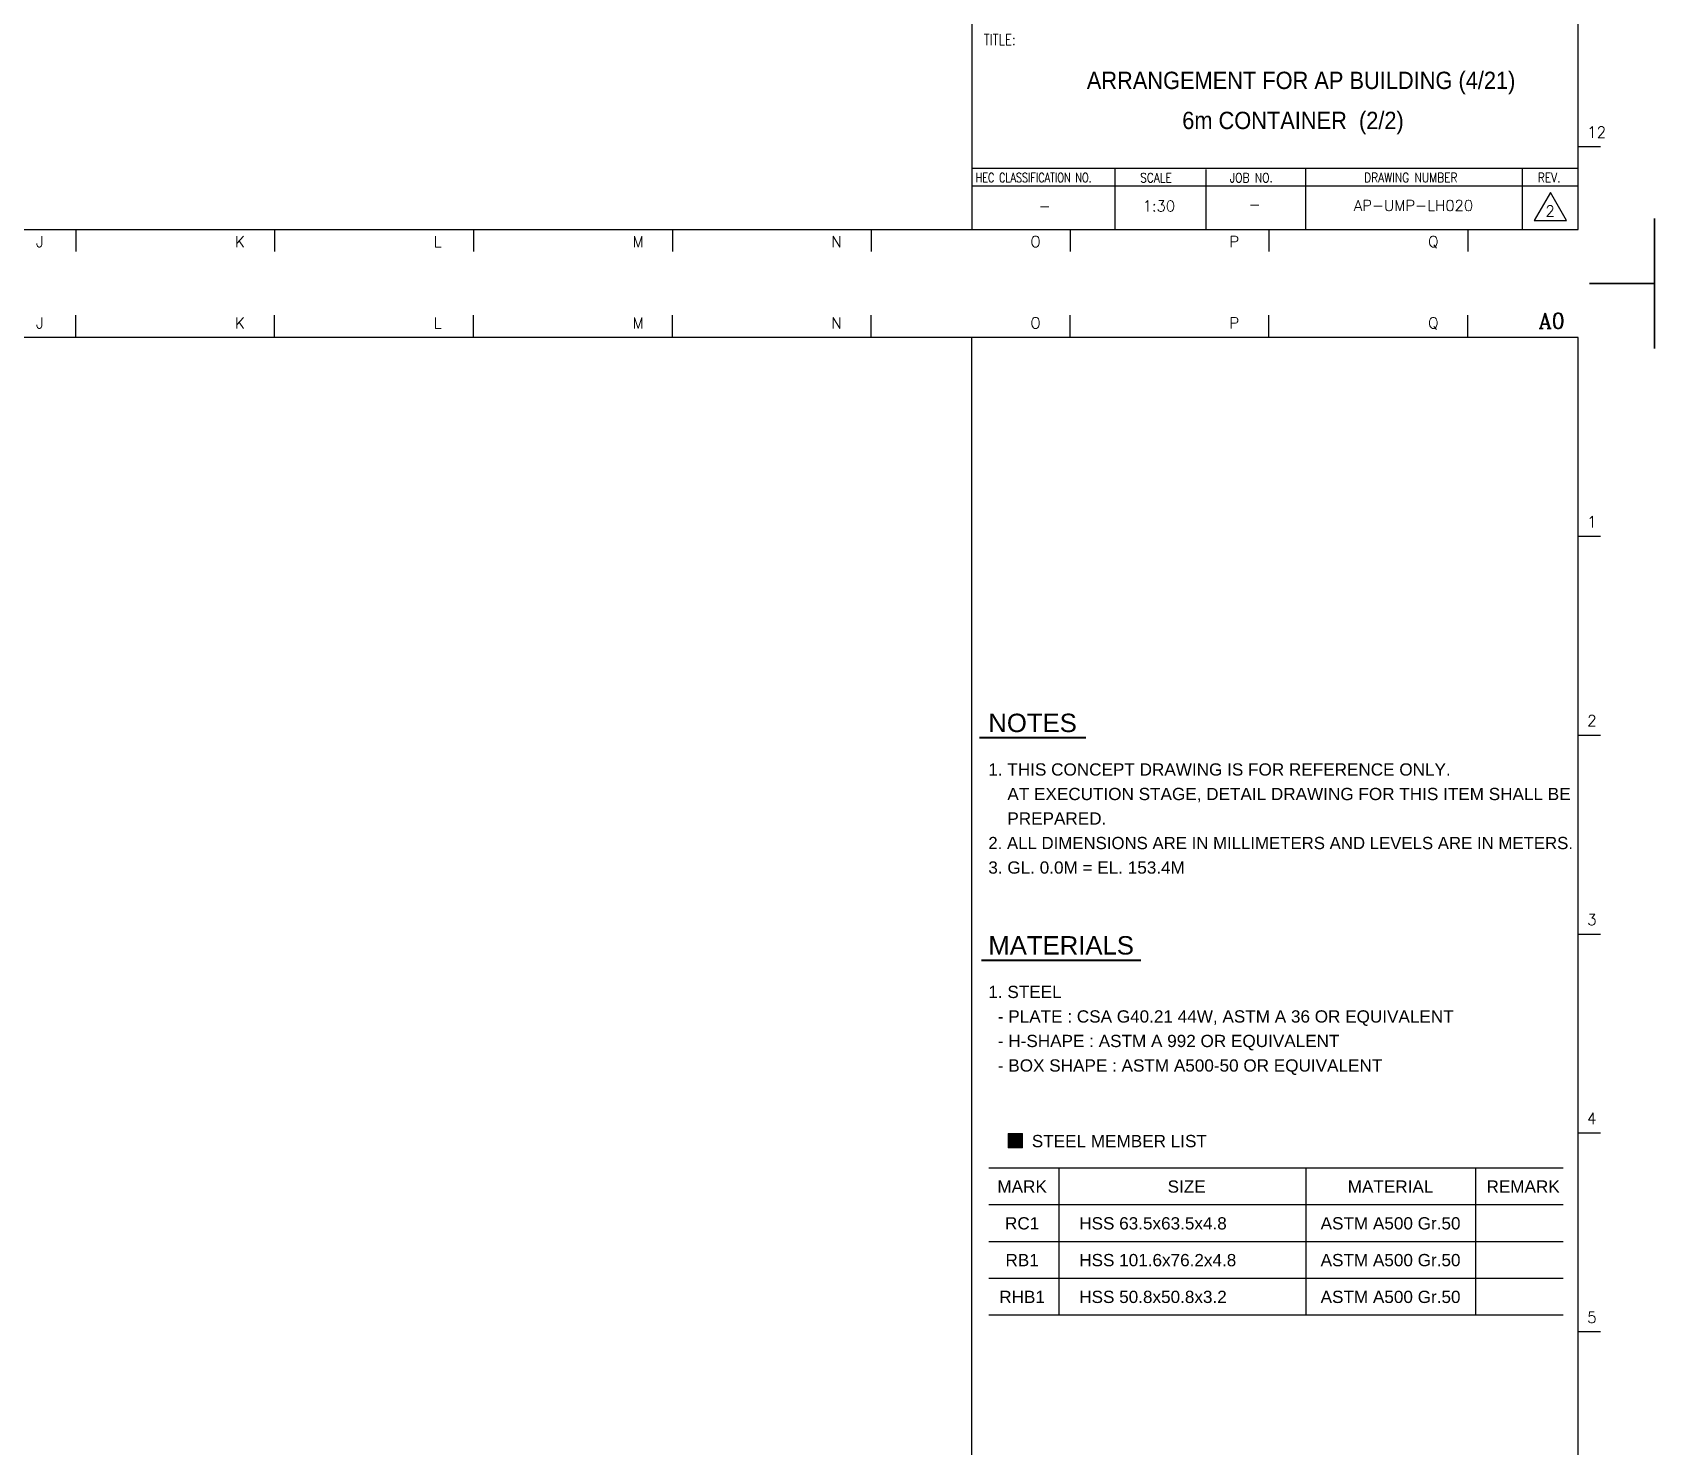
# Model space of a CAD drawing. Header units: millimetres. Extents: x 415966 to 487306, y -108951 to -17325.
# Drawn here: x 471427 to 487306, y -79172 to -65328 of the extents above; entities that cross this region are included whole.
import ezdxf
from ezdxf.enums import TextEntityAlignment as Align

# ---------------------------------------------------------------- set-up
doc = ezdxf.new("R2010")
doc.units = ezdxf.units.MM
doc.header["$LTSCALE"] = 2
for name, color, linetype in [('C_BLOCK', 7, 'Continuous'), ('C_TEXT_01', 2, 'Continuous'), ('SYM', 7, 'Continuous'), ('TAN-TIT', 30, 'Continuous')]:
    doc.layers.add(name, color=color, linetype=linetype)
doc.layers.add('TEXT', color=3, linetype='Continuous', lineweight=0)
doc.styles.add('Arial', font='arial.ttf')
doc.styles.add('COM', font='COMPLEX', dxfattribs={"height": 5})
doc.styles.add('KIM3', font='ROMAND.shx', dxfattribs={"width": 1.25, "height": 3})
doc.styles.add('RD', font='sanss___.ttf')
doc.styles.add('RD20', font='ROMAND.SHX', dxfattribs={"width": 0.8, "height": 2})
doc.styles.add('RD6', font='ROMAND.shx', dxfattribs={"width": 0.83, "height": 6})

# ---------------------------------------------------------------- blocks, each defined once
blk = doc.blocks.new('BORDER')
at = {"layer": 'TAN-TIT', "linetype": 'Continuous'}
for p, q in [((23780, 16820), (23356, 16820)), ((23780, 16396), (23780, 16820)), ((23780, 16820), (23780, 16396)), ((23780, 0), (23780, 424)), ((23780, 424), (23780, 0)), ((23356, 0), (23780, 0))]:
    blk.add_line(p, q, dxfattribs=at)
at = {"layer": 'TAN-TIT'}
for p, q in [((13476, 16468), (13476, 16612)), ((14774, 16468), (14774, 16612)), ((16072, 16468), (16072, 16612)), ((17370, 16468), (17370, 16612)), ((18668, 16468), (18668, 16612)), ((19966, 16468), (19966, 16612)), ((21263, 16468), (21263, 16612)), ((22561, 16468), (22561, 16612)), ((23282, 16468), (498, 16468)), ((19324, 4632), (19324, 16468)), ((23282, 352), (23282, 16468)), ((23282, 15170), (23427, 15170)), ((23282, 13872), (23427, 13872)), ((23282, 12574), (23427, 12574)), ((23282, 11277), (23427, 11277)), ((23282, 9979), (23427, 9979)), ((19324, 4632), (19324, 352)), ((23282, 894), (23427, 894)), ((19324, 752), (23282, 752)), ((20257, 752), (20257, 356)), ((20851, 744), (20851, 348)), ((21501, 748), (21501, 352)), ((22915, 748), (22915, 352)), ((23282, 635), (19324, 635)), ((23100, 594), (22994, 411)), ((23206, 411), (23100, 594)), ((23282, 486), (23282, 490)), ((498, 352), (23282, 352)), ((13476, 352), (13476, 208)), ((14774, 352), (14774, 208)), ((16072, 352), (16072, 208)), ((17370, 352), (17370, 208)), ((18668, 352), (18668, 208)), ((19966, 352), (19966, 208)), ((21263, 352), (21263, 208)), ((22561, 352), (22561, 208)), ((22994, 411), (23206, 411))]:
    blk.add_line(p, q, dxfattribs=at)
at = {"layer": 'TAN-TIT', "style": 'COM'}
for s, height, p in [('A0', 100, (23023, 16526)), ('J', 72.1, (13217, 16526)), ('K', 72.1, (14515, 16526)), ('L', 72.1, (15812, 16526)), ('M', 72.1, (17110, 16526)), ('N', 72.1, (18408, 16526)), ('O', 72.1, (19706, 16526)), ('P', 72.1, (21004, 16526)), ('Q', 72.1, (22302, 16526)), ('1', 72.1, (23340, 15228)), ('2', 72.1, (23340, 13930)), ('3', 72.1, (23340, 12632)), ('4', 72.1, (23340, 11334)), ('5', 72.1, (23340, 10036)), ('12', 72.1, (23340, 951)), ('J', 72.1, (13217, 237)), ('K', 72.1, (14515, 237)), ('L', 72.1, (15812, 237)), ('M', 72.1, (17110, 237)), ('N', 72.1, (18408, 237)), ('O', 72.1, (19706, 237)), ('P', 72.1, (21004, 237)), ('Q', 72.1, (22302, 237))]:
    blk.add_text(s, height=height, dxfattribs=at).set_placement(p)
at = {"layer": 'TAN-TIT', "style": 'RD6'}
for s, height, width, p in [('TITLE:', 70.7, 0.8, (19402, 1555)), ('HEC CLASSIFICATION NO.', 61.2, 0.75, (19349, 660)), ('SCALE', 61.2, 0.83, (20422, 659)), ('JOB NO.', 61.2, 0.83, (21008, 659)), ('DRAWING NUMBER', 61.2, 0.83, (21884, 660)), ('REV.', 61.2, 0.83, (23018, 660))]:
    blk.add_text(s, height=height, dxfattribs=dict(at, width=width)).set_placement(p)

msp = doc.modelspace()

# ---------------------------------------------------------------- hatches: boundary and pattern name
at = {"layer": 'C_TEXT_01'}
h = msp.add_hatch(color=256, dxfattribs=at)
h.dxf.hatch_style = 1
h.paths.add_polyline_path([(481118.7, -76106.3), (480978.7, -76106.3), (480978.7, -76246.3), (481118.7, -76246.3)])

# ---------------------------------------------------------------- linework, layer by layer
at = {"layer": 'C_BLOCK', "color": 1, "linetype": 'Continuous', "lineweight": 40}
for p, q in [((480697, -72231.3), (481737.5, -72231.3)), ((480716.7, -74409), (482276.7, -74409))]:
    msp.add_line(p, q, dxfattribs=at)
at = {"layer": 'SYM', "color": 7, "linetype": 'Continuous'}
for p, q in [((486411.5, -76446.3), (480787.5, -76446.3)), ((486411.5, -76806.3), (480787.5, -76806.3)), ((486411.5, -77886.3), (480787.5, -77886.3))]:
    msp.add_line(p, q, dxfattribs=at)
at = {"layer": 'SYM', "color": 6, "linetype": 'Continuous'}
for p, q in [((481473.7, -76446.3), (481473.7, -77886.3)), ((483891.5, -76446.3), (483891.5, -77886.3)), ((485551.5, -76446.3), (485551.5, -77886.3)), ((486411.5, -77166.3), (480787.5, -77166.3)), ((486411.5, -77526.3), (480787.5, -77526.3))]:
    msp.add_line(p, q, dxfattribs=at)
at = {"layer": 'TEXT'}
msp.add_lwpolyline([(480978.7, -76246.3), (481118.7, -76246.3), (481118.7, -76106.3), (480978.7, -76106.3)], close=True, dxfattribs=at)

# ---------------------------------------------------------------- block references
at = {"xscale": 1.5, "yscale": 1.5, "zscale": 1.5}
for p in [(451635.9, -67785.1), (451635.9, -93015.1)]:
    msp.add_blockref('BORDER', p, dxfattribs=at)

# ---------------------------------------------------------------- texts
at = {"style": 'RD', "width": 0.9}
for s, p in [('ARRANGEMENT FOR AP BUILDING (4/21)', (481748, -65882.3)), ('6m CONTAINER  (2/2)', (482682.2, -66274.2))]:
    msp.add_text(s, height=169.655, dxfattribs=at).set_placement(p)
for s, height, style, p in [('1:30', 106.03, 'RD20', (482453.4, -67080.4)), ('AP-UMP-LH020', 106.034, 'KIM3', (484945.9, -67075.9)), ('-', 106, 'RD20', (481335, -67080.4)), ('-', 106, 'RD20', (483392.1, -67065.7)), ('2', 106, 'RD20', (486283.2, -67129.4))]:
    msp.add_text(s, height=height, dxfattribs=dict(style=style)).set_placement(p, align=Align.CENTER)
at = {"layer": 'C_BLOCK', "color": 3, "ltscale": 10, "style": 'Arial'}
for s, p in [('NOTES', (481217.2, -72231.3)), ('MATERIALS', (481496.7, -74409))]:
    msp.add_text(s, height=180, dxfattribs=at).set_placement(p, align=Align.BOTTOM_CENTER)
at = {"layer": 'C_TEXT_01', "style": 'Arial'}
for s, p in [('1. THIS CONCEPT DRAWING IS FOR REFERENCE ONLY.', (480784.1, -72543.3)), ('    AT EXECUTION STAGE, DETAIL DRAWING FOR THIS ITEM SHALL BE', (480784.1, -72783.3)), ('    PREPARED.', (480784.1, -73023.3)), ('3. GL. 0.0M = EL. 153.4M', (480784.1, -73503.3)), ('1. STEEL', (480784.1, -74721)), ('  - PLATE : CSA G40.21 44W, ASTM A 36 OR EQUIVALENT', (480784.1, -74961)), ('  - H-SHAPE : ASTM A 992 OR EQUIVALENT', (480784.1, -75201)), ('  - BOX SHAPE : ASTM A500-50 OR EQUIVALENT', (480784.1, -75441)), ('HSS 63.5x63.5x4.8', (481673.7, -76986.3)), ('HSS 101.6x76.2x4.8', (481673.7, -77346.3)), ('HSS 50.8x50.8x3.2', (481673.7, -77706.3))]:
    msp.add_text(s, height=120, dxfattribs=at).set_placement(p, align=Align.MIDDLE_LEFT)
at = {"layer": 'C_TEXT_01', "style": 'Arial', "width": 0.98}
msp.add_text('2. ALL DIMENSIONS ARE IN MILLIMETERS AND LEVELS ARE IN METERS.', height=120, dxfattribs=at).set_placement((480784.1, -73263.3), align=Align.MIDDLE_LEFT)
at = {"layer": 'C_TEXT_01', "style": 'Arial'}
msp.add_text('STEEL MEMBER LIST', height=120, dxfattribs=at).set_placement((481209.7, -76241.2))
for s, p in [('MARK', (481114.8, -76626.3)), ('SIZE', (482725.2, -76626.3)), ('MATERIAL', (484721.5, -76626.3)), ('REMARK', (486019.3, -76626.3)), ('RC1', (481114.8, -76986.3)), ('ASTM A500 Gr.50', (484721.5, -76986.3)), ('RB1', (481114.8, -77346.3)), ('ASTM A500 Gr.50', (484721.5, -77346.3)), ('RHB1', (481114.8, -77706.3)), ('ASTM A500 Gr.50', (484721.5, -77706.3))]:
    msp.add_text(s, height=120, dxfattribs=at).set_placement(p, align=Align.MIDDLE_CENTER)

doc.saveas('drawing.dxf')
